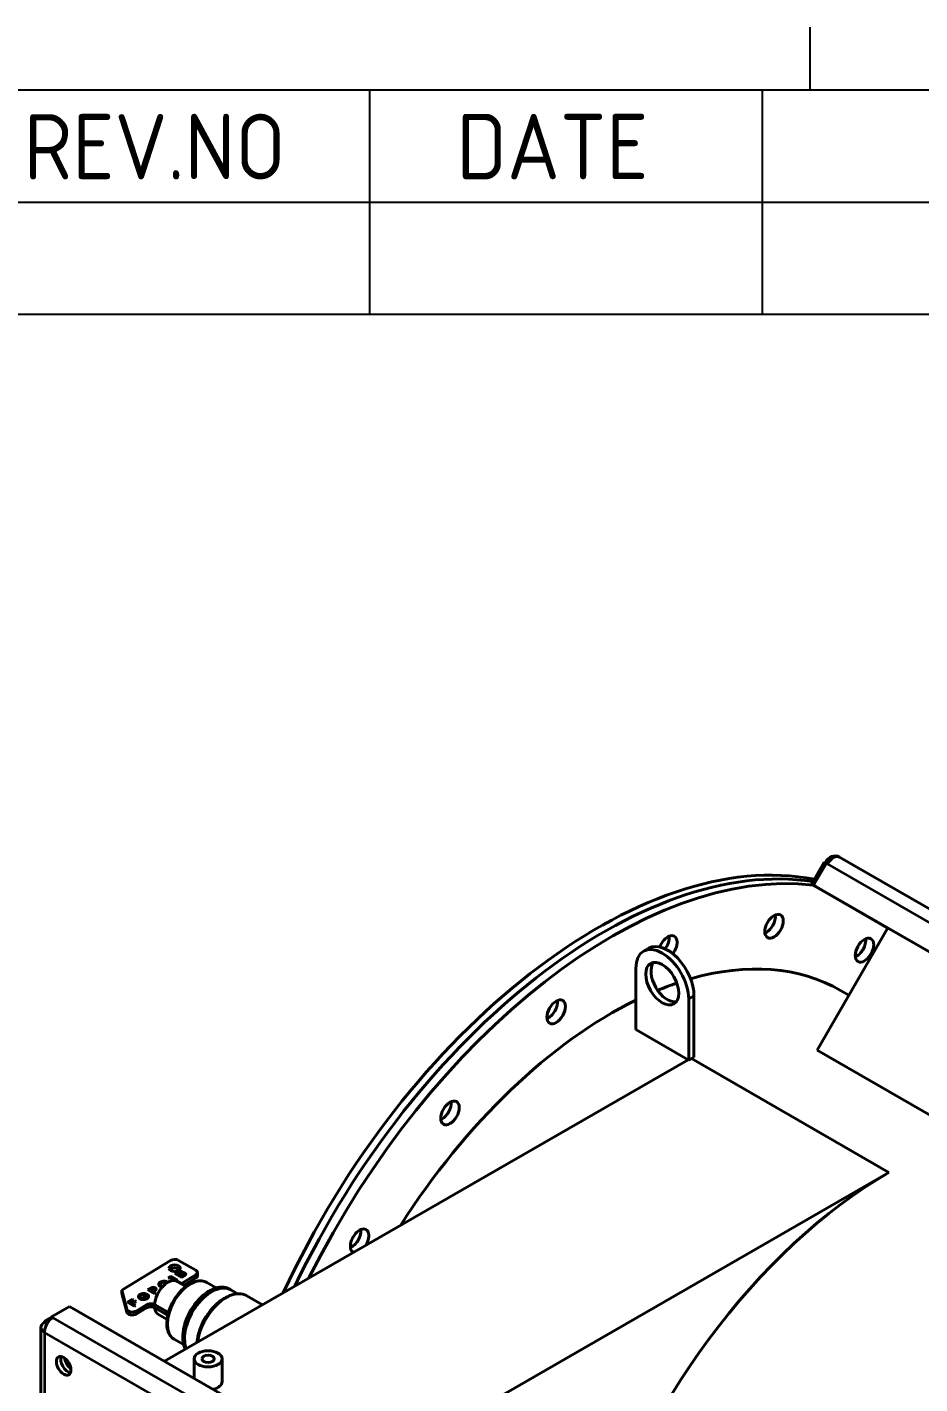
# Model space of a CAD drawing. Header units: millimetres. Extents: x 0 to 5887, y 0 to 4158.
# Drawn here: x 4696.4 to 4935.1, y 3672 to 4034.8 of the extents above; entities that cross this region are included whole.
import ezdxf

# ---------------------------------------------------------------- set-up
doc = ezdxf.new("R2010")
doc.units = ezdxf.units.MM
doc.header["$LTSCALE"] = 7
doc.layers.get('0').update_dxf_attribs({"color": 3, "lineweight": 25})
for name, color, linetype, lineweight in [('가시적인 것(ISO)', 3, 'Continuous', 40), ('가시적인 좁은 것(ISO)', 3, 'Continuous', 35), ('경계(ISO)', 7, 'Continuous', 25), ('기호(ISO)', 5, 'Continuous', 25)]:
    doc.layers.add(name, color=color, linetype=linetype, lineweight=lineweight)
doc.styles.add('ISO Proportiona M2B', font='isocp.shx')

# ---------------------------------------------------------------- blocks, each defined once
blk = doc.blocks.new('경계 Default Border')
at = {"layer": '경계(ISO)'}
blk.add_line((700.833, 574), (700.833, 576.4), dxfattribs=at)
at = {"layer": '경계(ISO)', "flags": 128}
blk.add_lwpolyline([(20, 20), (20, 574), (821, 574), (821, 20), (20, 20)], dxfattribs=at)
blk = doc.blocks.new('리비전 내역')
at = {"layer": '기호(ISO)'}
for p, q in [((669, 574), (821, 574)), ((684, 574), (684, 569.72)), ((699, 574), (699, 569.72)), ((669, 569.72), (821, 569.72)), ((684, 569.72), (684, 565.44)), ((699, 569.72), (699, 565.44)), ((669, 565.44), (821, 565.44))]:
    blk.add_line(p, q, dxfattribs=at)
at = {"layer": '기호(ISO)', "color": 2, "char_height": 2.5, "attachment_point": 7, "style": 'ISO Proportiona M2B'}
for s, insert in [('REV.NO', (670.787, 570.583)), ('DATE', (687.314, 570.583))]:
    blk.add_mtext(s, dxfattribs=dict(at, insert=insert))

msp = doc.modelspace()

# ---------------------------------------------------------------- linework, layer by layer
at = {"layer": '가시적인 것(ISO)'}
for p, q in [((4913.6502, 3812.8846), (5040.6466, 3739.7522)), ((4909.5562, 3811.5505), (4906.1562, 3805.6615)), ((4906.7219, 3805.3419), (4910.1219, 3811.2308)), ((4910.1193, 3811.2263), (4909.5562, 3811.5505)), ((4910.1219, 3811.2308), (4910.4533, 3811.04)), ((4907.2876, 3805.01), (4906.1562, 3805.6615)), ((4906.1562, 3805.6615), (4926.4939, 3793.8591)), ((4907.5219, 3804.8776), (4906.7219, 3805.3419)), ((5034.381, 3731.8279), (4906.7219, 3805.3419)), ((4907.2891, 3805.0127), (4907.2876, 3805.01)), ((4907.2876, 3805.01), (4926.4961, 3793.8629)), ((5035.181, 3731.3636), (4907.5219, 3804.8776)), ((4926.5343, 3793.9291), (4907.6467, 3761.2149)), ((4862.6666, 3788.508), (4861.2524, 3787.6937)), ((4859.1716, 3783.0998), (4859.1716, 3766.7488)), ((4916.1582, 3775.9571), (4913.9391, 3777.2349)), ((4873.3138, 3758.6049), (4873.3138, 3774.9559)), ((4874.728, 3775.7703), (4874.728, 3759.4193)), ((4859.1716, 3766.7488), (4873.137, 3758.7067)), ((4733.1153, 3678.0736), (4873.137, 3758.7067)), ((4873.3138, 3758.6049), (4873.137, 3758.7067)), ((4874.0209, 3759.0121), (4873.3138, 3758.6049)), ((4874.0209, 3759.0121), (4874.728, 3759.4193)), ((5013.7128, 3700.1355), (4907.6467, 3761.2149)), ((4784.2095, 3646.4174), (4926.8771, 3728.5742)), ((4721.7024, 3697.0928), (4734.7795, 3705.0166)), ((4736.9005, 3705.0483), (4741.4967, 3702.4015)), ((4734.7985, 3700.8349), (4734.0914, 3700.4064)), ((4734.0914, 3700.4064), (4734.3724, 3700.2446)), ((4734.7986, 3700.8309), (4734.0948, 3700.4044)), ((4734.3724, 3700.2446), (4734.7554, 3700.4766)), ((4734.7554, 3700.4766), (4736.2904, 3699.5926)), ((4736.6146, 3699.7891), (4734.7985, 3700.8349)), ((4734.7986, 3700.8309), (4734.7985, 3700.8349)), ((4736.6112, 3699.787), (4734.7986, 3700.8309)), ((4736.6876, 3701.9795), (4735.9224, 3701.5159)), ((4735.9224, 3701.5159), (4737.7384, 3700.4701)), ((4736.6877, 3701.9755), (4735.9258, 3701.5139)), ((4736.5276, 3701.5505), (4736.9727, 3701.8201)), ((4736.5277, 3701.5464), (4736.5276, 3701.5505)), ((4736.9384, 3701.3139), (4736.5276, 3701.5505)), ((4736.9385, 3701.3099), (4736.5277, 3701.5464)), ((4736.6877, 3701.9755), (4736.6876, 3701.9795)), ((4737.3835, 3701.5836), (4736.9384, 3701.3139)), ((4736.9385, 3701.3099), (4736.9384, 3701.3139)), ((4737.3836, 3701.5796), (4736.9385, 3701.3099)), ((4737.2195, 3701.1521), (4737.6933, 3701.4391)), ((4737.2196, 3701.148), (4737.2195, 3701.1521)), ((4737.7816, 3700.8284), (4737.2195, 3701.1521)), ((4737.7817, 3700.8243), (4737.2196, 3701.148)), ((4737.3836, 3701.5796), (4737.3835, 3701.5836)), ((4737.487, 3701.7112), (4737.4869, 3701.7152)), ((4741.497, 3701.1482), (4737.6821, 3698.8366)), ((4737.7084, 3702.0414), (4737.7083, 3702.0455)), ((4737.7384, 3700.4701), (4738.5439, 3700.9581)), ((4738.2554, 3701.1154), (4737.7816, 3700.8284)), ((4737.7817, 3700.8243), (4737.7816, 3700.8284)), ((4738.2555, 3701.1114), (4737.7817, 3700.8243)), ((4737.8708, 3701.7303), (4737.8707, 3701.7343)), ((4737.8713, 3701.7269), (4737.8712, 3701.731)), ((4738.2555, 3701.1114), (4738.2554, 3701.1154)), ((4738.3738, 3701.2937), (4738.3737, 3701.2977)), ((4738.5802, 3701.6415), (4738.5801, 3701.6456)), ((4741.9543, 3700.9865), (4741.936, 3701.7932)), ((4723.0268, 3691.9536), (4721.7024, 3697.0928)), ((4721.7208, 3696.2861), (4721.7024, 3697.0928)), ((4729.5544, 3697.6573), (4728.7254, 3697.155)), ((4728.7254, 3697.155), (4730.5414, 3696.1092)), ((4729.5545, 3697.6533), (4728.7288, 3697.153)), ((4729.3306, 3697.1896), (4729.7875, 3697.4664)), ((4729.3307, 3697.1855), (4729.3306, 3697.1896)), ((4729.8927, 3696.8659), (4729.3306, 3697.1896)), ((4729.8928, 3696.8618), (4729.3307, 3697.1855)), ((4729.5545, 3697.6533), (4729.5544, 3697.6573)), ((4730.3496, 3697.1427), (4729.8927, 3696.8659)), ((4729.8928, 3696.8618), (4729.8927, 3696.8659)), ((4730.3497, 3697.1387), (4729.8928, 3696.8618)), ((4730.1738, 3696.704), (4730.6786, 3697.0099)), ((4730.3497, 3697.1387), (4730.3496, 3697.1427)), ((4730.4631, 3697.3166), (4730.463, 3697.3206)), ((4730.6755, 3697.6627), (4730.6754, 3697.6667)), ((4732.0322, 3699.2057), (4732.0321, 3699.2097)), ((4732.0509, 3698.6547), (4732.0508, 3698.6587)), ((4732.3374, 3698.2637), (4732.3373, 3698.2677)), ((4733.956, 3699.2472), (4733.9559, 3699.2512)), ((4736.2904, 3699.5926), (4736.6146, 3699.7891)), ((4736.642, 3699.4356), (4738.9395, 3698.1125)), ((4741.5154, 3700.3415), (4738.3741, 3698.4381)), ((4744.4614, 3699.1158), (4746.9755, 3697.668)), ((4750.8668, 3697.1581), (4752.6719, 3696.1186)), ((4723.0451, 3691.1469), (4721.7208, 3696.2861)), ((4724.5616, 3694.632), (4723.2574, 3693.8418)), ((4723.2574, 3693.8418), (4725.0734, 3692.796)), ((4724.5616, 3694.628), (4723.2608, 3693.8398)), ((4723.8626, 3693.8764), (4724.8426, 3694.4702)), ((4724.295, 3693.6274), (4723.8626, 3693.8764)), ((4723.8627, 3693.8723), (4723.8626, 3693.8764)), ((4724.2951, 3693.6233), (4723.8627, 3693.8723)), ((4725.2524, 3694.2075), (4724.295, 3693.6274)), ((4724.2951, 3693.6233), (4724.295, 3693.6274)), ((4725.2525, 3694.2034), (4724.2951, 3693.6233)), ((4724.8426, 3694.4702), (4724.5616, 3694.632)), ((4724.5616, 3694.628), (4724.5616, 3694.632)), ((4724.8392, 3694.4681), (4724.5616, 3694.628)), ((4724.5761, 3693.4655), (4725.5334, 3694.0456)), ((4725.3976, 3692.9924), (4724.5761, 3693.4655)), ((4724.5762, 3693.4615), (4724.5761, 3693.4655)), ((4725.3943, 3692.9904), (4724.5762, 3693.4615)), ((4725.5334, 3694.0456), (4725.2524, 3694.2075)), ((4725.2525, 3694.2034), (4725.2524, 3694.2075)), ((4725.5301, 3694.0436), (4725.2525, 3694.2034)), ((4728.3316, 3693.1709), (4725.5702, 3691.4977)), ((4726.5939, 3695.9105), (4726.5938, 3695.9145)), ((4726.6084, 3695.3658), (4726.6083, 3695.3698)), ((4726.8887, 3694.9649), (4726.8886, 3694.9689)), ((4728.4116, 3695.994), (4727.363, 3695.3586)), ((4727.363, 3695.3586), (4727.6441, 3695.1968)), ((4728.4117, 3695.9899), (4727.3665, 3695.3566)), ((4727.6441, 3695.1968), (4728.3688, 3695.6359)), ((4727.8371, 3695.8938), (4728.1653, 3696.0927)), ((4728.2154, 3694.9767), (4728.2153, 3694.9808)), ((4728.4117, 3695.9899), (4728.4116, 3695.994)), ((4728.4767, 3695.3307), (4728.4766, 3695.3347)), ((4730.8656, 3696.3056), (4730.1738, 3696.704)), ((4730.1739, 3696.7), (4730.1738, 3696.704)), ((4730.8623, 3696.3036), (4730.1739, 3696.7)), ((4733.7059, 3691.3291), (4730.4526, 3693.2026)), ((4733.7231, 3691.3396), (4730.4698, 3693.213)), ((4730.5414, 3696.1092), (4730.8656, 3696.3056)), ((4755.1302, 3695.5684), (4759.3129, 3693.1598)), ((4702.9586, 3689.8932), (4701.0272, 3688.781)), ((4702.9586, 3689.9018), (4707.7669, 3692.6708)), ((4703.2899, 3689.711), (4702.9586, 3689.9018)), ((4702.9586, 3689.492), (4702.9586, 3689.9018)), ((4707.7669, 3692.6708), (4782.393, 3649.6965)), ((4725.0734, 3692.796), (4725.3976, 3692.9924)), ((4728.35, 3692.3642), (4725.5886, 3690.691)), ((4733.7242, 3690.5224), (4730.4709, 3692.3959)), ((4731.5269, 3690.5531), (4733.8245, 3689.23)), ((4733.7231, 3691.3396), (4733.7059, 3691.3291)), ((4733.7242, 3690.5224), (4733.7059, 3691.3291)), ((4733.7415, 3690.5329), (4733.7242, 3690.5224)), ((4700.0899, 3687.0949), (4700.0899, 3458.5087)), ((4701.8612, 3688.3008), (4701.0272, 3688.781)), ((4701.0272, 3688.781), (4701.0272, 3688.3979)), ((4701.6869, 3688.018), (4701.0272, 3688.3979)), ((4735.7283, 3683.9506), (4738.2424, 3682.5028)), ((4741.0471, 3673.506), (4741.0471, 3678.7164)), ((4748.5471, 3672.5848), (4748.5471, 3678.7164))]:
    msp.add_line(p, q, dxfattribs=at)
for centre, major_axis, ratio, start_param, end_param in [((4848.9186, 3673.318), (73.6073, 127.8211), 0.57809312, 0.1940269, 1.72016677), ((4850.6864, 3672.3001), (73.6073, 127.8211), 0.57809312, 0.21847894, 1.69904341), ((4850.6864, 3672.3001), (73.6073, 127.8211), 0.57809312, 0.21847894, 1.69904341), ((4912.0533, 3810.1115), (1.6062, 2.7677), 0.81596928, 0.00823053, 1.57324254), ((4912.0533, 3810.1115), (1.5969, 2.7731), 0.57809312, 0, 1.56886262), ((4852.8077, 3671.0785), (73.6073, 127.8211), 0.57809312, 0.24069093, 1.67323271), ((4894.024, 3795.5959), (1.7466, 3.033), 0.57809312, 3.79126171, 5.63351625), ((4894.024, 3795.5959), (-1.7466, -3.033), 0.57809312, 0.64966906, 2.4919236), ((4867.7408, 3788.6879), (1.7466, 3.033), 0.57809312, 4.49187986, 8.12400388), ((4865.6195, 3789.9095), (1.7466, 3.033), 0.57809312, 4.52507632, 5.63351625), ((4865.6195, 3789.9095), (-1.7466, -3.033), 0.57809312, 1.38348367, 2.4919236), ((4866.2427, 3779.0278), (-4.9903, 8.6658), 0.57809312, 3.92892453, 7.07051718), ((4867.6569, 3779.8422), (-4.9903, 8.6658), 0.57809312, 3.92892453, 6.28318531), ((4918.1864, 3789.2133), (1.7466, 3.033), 0.57809312, 3.79126171, 5.63351625), ((4918.1864, 3789.2133), (-1.7466, -3.033), 0.57809312, 0.64966906, 2.4919236), ((4867.6569, 3779.8422), (-3.119, 5.4161), 0.57809312, 0.22780306, 2.91378959), ((4852.8077, 3671.0785), (61.1314, 106.1565), 0.57809312, 0, 0.53858788), ((4852.8077, 3671.0785), (-61.1314, -106.1565), 0.57809312, 3.72356741, 3.78359941), ((4852.8077, 3671.0785), (-61.1314, -106.1565), 0.57809312, 3.85152146, 4.63548901), ((4835.7532, 3772.7107), (1.7466, 3.033), 0.57809312, 3.79126171, 5.63351625), ((4835.7532, 3772.7107), (-1.7466, -3.033), 0.57809312, 0.64966906, 2.4919236), ((4807.3487, 3745.6829), (1.7466, 3.033), 0.57809312, 3.79126171, 5.63351625), ((4807.3487, 3745.6829), (-1.7466, -3.033), 0.57809312, 0.64966906, 2.4919236), ((4926.8771, 3628.4247), (-61.1314, -106.1565), 0.57809312, 3.92505711, 6.28318531), ((4785.3077, 3710.2504), (-1.7466, -3.033), 0.57809312, 1.51924208, 6.33087214), ((4783.1864, 3711.472), (1.7466, 3.033), 0.57809312, 3.79126171, 5.63351625), ((4783.1864, 3711.472), (-1.7466, -3.033), 0.57809312, 0.64966906, 2.4919236), ((4735.8402, 3704.4058), (1.4996, 0.0342), 0.59069593, 0.77210712, 2.34290344), ((4735.859, 3702.137), (1.4996, 0.0342), 0.59069593, 0.47274885, 2.6688438), ((4740.4363, 3701.759), (1.4996, 0.0342), 0.59069593, 5.4844961, 7.05529242), ((4740.4547, 3700.9523), (1.4996, 0.0342), 0.59069593, 5.4844961, 6.28318531), ((4734.0844, 3694.9943), (2.5575, 4.4412), 0.57809312, 0, 2.28254461), ((4745.7517, 3688.2756), (5.1151, 8.8825), 0.57809312, 0, 2.71084389), ((4729.3923, 3692.5601), (-1.4996, -0.0342), 0.59069593, 3.91369977, 5.4844961), ((4703.2899, 3687.0949), (1.5969, 2.7731), 0.57809312, 0.78346445, 2.35426078), ((4724.5095, 3692.1085), (-1.4996, -0.0342), 0.59069593, 0.13708038, 2.34290344), ((4724.5279, 3691.3018), (-1.4996, -0.0342), 0.59069593, 0.13708038, 2.34290344), ((4729.4106, 3691.7534), (-1.4996, -0.0342), 0.59069593, 3.91369977, 5.4844961), ((4734.0844, 3694.9943), (-2.5575, -4.4412), 0.57809312, 5.62519683, 6.28318531), ((4737.3377, 3693.1209), (2.5575, 4.4412), 0.57809312, 2.28254461, 2.47797743), ((4703.2899, 3687.0949), (-3.2, 0), 0.5758617, 5.49778714, 7.06858347), ((4707.3205, 3677.5027), (-1.3723, 2.3831), 0.57809312, 0.42312772, 2.71846493), ((4707.3205, 3677.5027), (1.3723, -2.3831), 0.57809312, 3.56472037, 5.86005759), ((4708.3811, 3678.1135), (1.3723, -2.3831), 0.57809312, 4.06153268, 5.36324528), ((4708.3811, 3678.1135), (-1.3723, 2.3831), 0.57809312, 0.91994003, 2.22165262), ((4744.7971, 3672.5848), (3.75, 0), 0.5758617, 5.08027911, 6.28318531)]:
    msp.add_ellipse(centre, major_axis=major_axis, ratio=ratio, start_param=start_param, end_param=end_param, dxfattribs=at)
for centre, major_axis, ratio in [((4896.1453, 3794.3743), (-1.7466, -3.033), 0.57809312), ((4920.3077, 3787.9917), (-1.7466, -3.033), 0.57809312), ((4866.2427, 3779.0278), (-3.119, 5.4161), 0.57809312), ((4837.8745, 3771.4891), (-1.7466, -3.033), 0.57809312), ((4809.47, 3744.4613), (-1.7466, -3.033), 0.57809312), ((4735.8406, 3702.9436), (-1.4996, -0.0342), 0.59069593), ((4706.1891, 3676.8512), (-1.3723, 2.3831), 0.57809312), ((4744.7971, 3678.7164), (-3.75, 0), 0.5758617), ((4744.7971, 3678.7164), (-1.6618, 0), 0.5758617)]:
    msp.add_ellipse(centre, major_axis=major_axis, ratio=ratio, dxfattribs=at)
for points, knots in [([(4737.7083, 3702.0455), (4737.6931, 3702.0536), (4737.6631, 3702.0697), (4737.6135, 3702.0906), (4737.5603, 3702.1078), (4737.5041, 3702.1224), (4737.444, 3702.133), (4737.3808, 3702.1406), (4737.3142, 3702.1452), (4737.2448, 3702.1463), (4737.1737, 3702.1438), (4737.1024, 3702.1356), (4737.0317, 3702.1222), (4736.9611, 3702.104), (4736.8914, 3702.0804), (4736.8225, 3702.0516), (4736.7536, 3702.018), (4736.71, 3701.9926), (4736.6876, 3701.9795)], [0, 0, 0, 0, 0.05427115, 0.10739015, 0.1608808, 0.21469696, 0.26932079, 0.32588115, 0.38424246, 0.44534576, 0.5075986, 0.57006323, 0.63424037, 0.70020151, 0.76931843, 0.84191786, 0.91865867, 1, 1, 1, 1]), ([(4737.7084, 3702.0414), (4737.6932, 3702.0496), (4737.6632, 3702.0657), (4737.6136, 3702.0866), (4737.5604, 3702.1038), (4737.5042, 3702.1184), (4737.4441, 3702.129), (4737.3809, 3702.1365), (4737.3142, 3702.1412), (4737.2449, 3702.1423), (4737.1738, 3702.1398), (4737.1024, 3702.1315), (4737.0318, 3702.1181), (4736.9612, 3702.1), (4736.8915, 3702.0764), (4736.8225, 3702.0475), (4736.7537, 3702.0139), (4736.7101, 3701.9886), (4736.6877, 3701.9755)], [0, 0, 0, 0, 0.05427115, 0.10739015, 0.1608808, 0.21469696, 0.26932079, 0.32588115, 0.38424246, 0.44534576, 0.5075986, 0.57006323, 0.63424037, 0.70020151, 0.76931843, 0.84191786, 0.91865867, 1, 1, 1, 1]), ([(4736.9727, 3701.8201), (4736.9818, 3701.8254), (4736.9994, 3701.8357), (4737.0278, 3701.8492), (4737.0562, 3701.8606), (4737.0854, 3701.8697), (4737.1146, 3701.8769), (4737.1445, 3701.8815), (4737.1747, 3701.8842), (4737.2145, 3701.8847), (4737.2621, 3701.8812), (4737.3158, 3701.873), (4737.3632, 3701.8583), (4737.3898, 3701.8448), (4737.403, 3701.8381)], [0, 0, 0, 0, 0.07843272, 0.15238941, 0.22341326, 0.29023867, 0.3555143, 0.41829968, 0.48121034, 0.54434747, 0.6661785, 0.77980366, 0.89032424, 1, 1, 1, 1]), ([(4737.403, 3701.8381), (4737.4147, 3701.8305), (4737.4381, 3701.8152), (4737.4642, 3701.7874), (4737.4799, 3701.756), (4737.4869, 3701.7278), (4737.4871, 3701.7043), (4737.4834, 3701.6865), (4737.4757, 3701.6688), (4737.4646, 3701.6514), (4737.4499, 3701.6339), (4737.4312, 3701.6168), (4737.4092, 3701.5998), (4737.3922, 3701.5891), (4737.3835, 3701.5836)], [0, 0, 0, 0, 0.10963582, 0.22011615, 0.33457548, 0.45636215, 0.51947628, 0.58236404, 0.64461516, 0.70986702, 0.7766681, 0.84766608, 0.92159584, 1, 1, 1, 1]), ([(4737.487, 3701.7112), (4737.487, 3701.7075), (4737.4867, 3701.6979), (4737.4835, 3701.6824), (4737.4758, 3701.6648), (4737.4647, 3701.6474), (4737.45, 3701.6299), (4737.4313, 3701.6128), (4737.4093, 3701.5957), (4737.3923, 3701.5851), (4737.3836, 3701.5796)], [0.481040388, 0.481040388, 0.481040388, 0.481040388, 0.51947628, 0.58236404, 0.644615164, 0.709867021, 0.7766681, 0.847666084, 0.921595842, 1, 1, 1, 1]), ([(4737.6933, 3701.4391), (4737.7114, 3701.4491), (4737.7476, 3701.4691), (4737.8136, 3701.4905), (4737.886, 3701.5059), (4737.9511, 3701.512), (4738.0046, 3701.514), (4738.0444, 3701.5122), (4738.0829, 3701.5083), (4738.1203, 3701.5016), (4738.1566, 3701.4922), (4738.1918, 3701.4804), (4738.2256, 3701.4657), (4738.2463, 3701.4544), (4738.257, 3701.4486)], [0, 0, 0, 0, 0.11712848, 0.23316017, 0.35351179, 0.48097886, 0.54622642, 0.6095758, 0.67173975, 0.73413235, 0.7975734, 0.86284323, 0.92979656, 1, 1, 1, 1]), ([(4737.8712, 3701.731), (4737.871, 3701.7316), (4737.8705, 3701.7339), (4737.8711, 3701.7392), (4737.8704, 3701.7481), (4737.8692, 3701.7606), (4737.8689, 3701.7767), (4737.8672, 3701.7962), (4737.8659, 3701.8193), (4737.865, 3701.8453), (4737.862, 3701.8729), (4737.8532, 3701.9003), (4737.8405, 3701.9268), (4737.8231, 3701.9525), (4737.8009, 3701.9771), (4737.7748, 3702.0011), (4737.744, 3702.0241), (4737.7203, 3702.0383), (4737.7083, 3702.0455)], [0, 0, 0, 0, 0.00527441, 0.02041841, 0.04663565, 0.08337231, 0.12998379, 0.18711255, 0.25471824, 0.33280285, 0.41517946, 0.49629442, 0.57742192, 0.65821838, 0.7402814, 0.82381946, 0.91015354, 1, 1, 1, 1]), ([(4737.8708, 3701.739), (4737.8708, 3701.7403), (4737.8704, 3701.7458), (4737.8693, 3701.7566), (4737.869, 3701.7726), (4737.8673, 3701.7921), (4737.866, 3701.8153), (4737.8651, 3701.8413), (4737.8621, 3701.8688), (4737.8533, 3701.8962), (4737.8406, 3701.9228), (4737.8232, 3701.9485), (4737.801, 3701.9731), (4737.7749, 3701.9971), (4737.7441, 3702.0201), (4737.7204, 3702.0342), (4737.7084, 3702.0414)], [0.035198805, 0.035198805, 0.035198805, 0.035198805, 0.046635652, 0.083372308, 0.129983789, 0.187112546, 0.254718239, 0.332802848, 0.415179465, 0.49629442, 0.577421921, 0.658218383, 0.740281402, 0.823819461, 0.910153541, 1, 1, 1, 1]), ([(4737.8713, 3701.7269), (4737.8711, 3701.7275), (4737.8709, 3701.7286), (4737.8708, 3701.7298), (4737.8708, 3701.7303)], [0, 0, 0, 0, 0.00527441336, 0.00975880701, 0.00975880701, 0.00975880701, 0.00975880701]), ([(4738.5801, 3701.6456), (4738.5605, 3701.6565), (4738.5226, 3701.6776), (4738.4624, 3701.7046), (4738.4025, 3701.7265), (4738.3428, 3701.7433), (4738.2832, 3701.755), (4738.2234, 3701.7611), (4738.1639, 3701.7625), (4738.1062, 3701.7579), (4738.0527, 3701.7515), (4738.0053, 3701.7459), (4737.9651, 3701.7416), (4737.9321, 3701.738), (4737.9066, 3701.7348), (4737.8882, 3701.7331), (4737.8773, 3701.7314), (4737.8724, 3701.7311), (4737.8712, 3701.731)], [0, 0, 0, 0, 0.10564587, 0.20451601, 0.29619793, 0.38152204, 0.46299034, 0.54090675, 0.61699884, 0.69328607, 0.76542001, 0.8274343, 0.88004662, 0.92339897, 0.95663151, 0.98096335, 0.9951777, 1, 1, 1, 1]), ([(4738.5802, 3701.6415), (4738.5606, 3701.6524), (4738.5226, 3701.6735), (4738.4625, 3701.7006), (4738.4026, 3701.7225), (4738.3428, 3701.7392), (4738.2833, 3701.751), (4738.2235, 3701.7571), (4738.164, 3701.7585), (4738.1063, 3701.7539), (4738.0528, 3701.7475), (4738.0054, 3701.7419), (4737.9651, 3701.7376), (4737.9322, 3701.734), (4737.9067, 3701.7308), (4737.8883, 3701.729), (4737.8774, 3701.7273), (4737.8725, 3701.727), (4737.8713, 3701.7269)], [0, 0, 0, 0, 0.10564587, 0.20451601, 0.29619793, 0.38152204, 0.46299034, 0.54090675, 0.61699884, 0.69328607, 0.76542001, 0.8274343, 0.88004662, 0.92339897, 0.95663151, 0.98096335, 0.9951777, 1, 1, 1, 1]), ([(4738.257, 3701.4486), (4738.2671, 3701.4424), (4738.2869, 3701.4305), (4738.3125, 3701.4109), (4738.3334, 3701.3904), (4738.3502, 3701.3692), (4738.3624, 3701.3472), (4738.3706, 3701.3245), (4738.3744, 3701.301), (4738.3726, 3701.2694), (4738.3633, 3701.2309), (4738.3394, 3701.1878), (4738.3047, 3701.1483), (4738.2719, 3701.1264), (4738.2554, 3701.1154)], [0, 0, 0, 0, 0.07019062, 0.13713172, 0.20238963, 0.26581909, 0.32820029, 0.39098994, 0.45432775, 0.51956339, 0.64655278, 0.76688242, 0.88289292, 1, 1, 1, 1]), ([(4738.3738, 3701.2937), (4738.3739, 3701.2868), (4738.3724, 3701.2642), (4738.3634, 3701.2269), (4738.3394, 3701.1838), (4738.3047, 3701.1443), (4738.2719, 3701.1224), (4738.2555, 3701.1114)], [0.46374251, 0.46374251, 0.46374251, 0.46374251, 0.519563394, 0.646552779, 0.766882415, 0.882892918, 1, 1, 1, 1]), ([(4738.5439, 3700.9581), (4738.5574, 3700.9668), (4738.5852, 3700.9847), (4738.623, 3701.0148), (4738.6591, 3701.0478), (4738.6923, 3701.0841), (4738.7236, 3701.1235), (4738.7528, 3701.1661), (4738.7794, 3701.212), (4738.8045, 3701.2601), (4738.8225, 3701.3099), (4738.827, 3701.3602), (4738.8178, 3701.4098), (4738.7965, 3701.4589), (4738.761, 3701.507), (4738.7137, 3701.5546), (4738.653, 3701.6015), (4738.605, 3701.6305), (4738.5801, 3701.6456)], [0, 0, 0, 0, 0.045469477, 0.093488771, 0.143627723, 0.196604031, 0.252555691, 0.311326573, 0.373904675, 0.439616603, 0.505950269, 0.57052549, 0.634590779, 0.700106434, 0.768120585, 0.8401735, 0.917144063, 1, 1, 1, 1]), ([(4738.825, 3701.3536), (4738.8249, 3701.3545), (4738.8242, 3701.3718), (4738.8179, 3701.4058), (4738.7966, 3701.4548), (4738.7611, 3701.503), (4738.7138, 3701.5506), (4738.6531, 3701.5975), (4738.6051, 3701.6265), (4738.5802, 3701.6415)], [0.567205062, 0.567205062, 0.567205062, 0.567205062, 0.57052549, 0.634590779, 0.700106434, 0.768120585, 0.8401735, 0.917144063, 1, 1, 1, 1]), ([(4730.6754, 3697.6667), (4730.6544, 3697.6782), (4730.6132, 3697.7008), (4730.546, 3697.7296), (4730.4769, 3697.7537), (4730.4049, 3697.7727), (4730.3301, 3697.7862), (4730.2532, 3697.7956), (4730.1736, 3697.7988), (4730.0928, 3697.7979), (4730.0129, 3697.7923), (4729.9356, 3697.7837), (4729.8621, 3697.7718), (4729.7926, 3697.7558), (4729.7271, 3697.7364), (4729.6651, 3697.7138), (4729.6069, 3697.6876), (4729.572, 3697.6675), (4729.5544, 3697.6573)], [0, 0, 0, 0, 0.06990935, 0.13693333, 0.20208557, 0.26532931, 0.3283129, 0.39144478, 0.45527375, 0.52066965, 0.58577214, 0.64849332, 0.70923813, 0.76812294, 0.82638424, 0.8838105, 0.94160867, 1, 1, 1, 1]), ([(4730.6755, 3697.6627), (4730.6545, 3697.6742), (4730.6133, 3697.6967), (4730.5461, 3697.7256), (4730.4769, 3697.7496), (4730.4049, 3697.7686), (4730.3302, 3697.7821), (4730.2533, 3697.7915), (4730.1736, 3697.7948), (4730.0929, 3697.7938), (4730.013, 3697.7883), (4729.9357, 3697.7796), (4729.8622, 3697.7677), (4729.7927, 3697.7517), (4729.7272, 3697.7324), (4729.6652, 3697.7098), (4729.607, 3697.6836), (4729.5721, 3697.6634), (4729.5545, 3697.6533)], [0, 0, 0, 0, 0.06990935, 0.13693333, 0.20208557, 0.26532931, 0.3283129, 0.39144478, 0.45527375, 0.52066965, 0.58577214, 0.64849332, 0.70923813, 0.76812294, 0.82638424, 0.8838105, 0.94160867, 1, 1, 1, 1]), ([(4729.7875, 3697.4664), (4729.8054, 3697.4762), (4729.8411, 3697.4957), (4729.9056, 3697.5169), (4729.9766, 3697.5321), (4730.0405, 3697.5382), (4730.0933, 3697.5403), (4730.1328, 3697.5382), (4730.1714, 3697.5342), (4730.209, 3697.5268), (4730.2459, 3697.5173), (4730.2814, 3697.5047), (4730.3163, 3697.4895), (4730.3378, 3697.4777), (4730.3489, 3697.4716)], [0, 0, 0, 0, 0.1150066, 0.22951552, 0.34729841, 0.47280168, 0.53705832, 0.6000093, 0.66289545, 0.7257167, 0.7906769, 0.85733732, 0.9266507, 1, 1, 1, 1]), ([(4730.3489, 3697.4716), (4730.3587, 3697.4657), (4730.3779, 3697.454), (4730.4025, 3697.4349), (4730.4235, 3697.4151), (4730.4391, 3697.394), (4730.4522, 3697.3725), (4730.4596, 3697.35), (4730.4635, 3697.3267), (4730.4627, 3697.2953), (4730.4547, 3697.2569), (4730.4314, 3697.2142), (4730.3982, 3697.1751), (4730.3658, 3697.1535), (4730.3496, 3697.1427)], [0, 0, 0, 0, 0.06892712, 0.135342126, 0.199892351, 0.262827391, 0.325800463, 0.388887497, 0.452088287, 0.518286634, 0.646878377, 0.766948586, 0.883443472, 1, 1, 1, 1]), ([(4730.4631, 3697.3166), (4730.4633, 3697.3107), (4730.4624, 3697.2891), (4730.4548, 3697.2529), (4730.4315, 3697.2102), (4730.3982, 3697.171), (4730.3659, 3697.1495), (4730.3497, 3697.1387)], [0.469717961, 0.469717961, 0.469717961, 0.469717961, 0.518286634, 0.646878377, 0.766948586, 0.883443472, 1, 1, 1, 1]), ([(4730.6786, 3697.0099), (4730.6957, 3697.0208), (4730.7295, 3697.0422), (4730.773, 3697.0778), (4730.8107, 3697.1151), (4730.8427, 3697.1544), (4730.8679, 3697.1958), (4730.8872, 3697.2392), (4730.9003, 3697.2846), (4730.9073, 3697.3314), (4730.9077, 3697.3786), (4730.8991, 3697.4248), (4730.8827, 3697.4695), (4730.8572, 3697.5122), (4730.8249, 3697.5538), (4730.7826, 3697.5932), (4730.7335, 3697.6316), (4730.695, 3697.6548), (4730.6754, 3697.6667)], [0, 0, 0, 0, 0.05997973, 0.1189684, 0.17747374, 0.2364003, 0.29606904, 0.35686909, 0.4192894, 0.48432662, 0.54938338, 0.61289541, 0.67530614, 0.73771807, 0.80033796, 0.86475181, 0.93112072, 1, 1, 1, 1]), ([(4730.9072, 3697.3601), (4730.907, 3697.365), (4730.9058, 3697.3854), (4730.8992, 3697.4208), (4730.8828, 3697.4654), (4730.8573, 3697.5082), (4730.825, 3697.5498), (4730.7827, 3697.5892), (4730.7336, 3697.6275), (4730.6951, 3697.6508), (4730.6755, 3697.6627)], [0.528996169, 0.528996169, 0.528996169, 0.528996169, 0.549383376, 0.612895405, 0.675306137, 0.737718067, 0.800337961, 0.86475181, 0.93112072, 1, 1, 1, 1]), ([(4732.0321, 3699.2097), (4731.9999, 3699.1893), (4731.9364, 3699.1489), (4731.8544, 3699.0831), (4731.7838, 3699.015), (4731.7261, 3698.9439), (4731.681, 3698.87), (4731.6486, 3698.7932), (4731.6283, 3698.7137), (4731.621, 3698.6324), (4731.6249, 3698.5516), (4731.6423, 3698.473), (4731.6718, 3698.3976), (4731.7148, 3698.3256), (4731.7698, 3698.2569), (4731.8376, 3698.1917), (4731.9172, 3698.1293), (4731.9793, 3698.0917), (4732.0108, 3698.0726)], [0, 0, 0, 0, 0.06546991, 0.12901913, 0.19117778, 0.25259569, 0.31391495, 0.3757807, 0.43900092, 0.50366171, 0.5682531, 0.63080653, 0.69206765, 0.75257004, 0.81287445, 0.87383673, 0.9360911, 1, 1, 1, 1]), ([(4732.0322, 3699.2057), (4732, 3699.1852), (4731.9365, 3699.1449), (4731.8545, 3699.079), (4731.7839, 3699.0109), (4731.7262, 3698.9398), (4731.6811, 3698.8659), (4731.6487, 3698.7891), (4731.6284, 3698.7096), (4731.6229, 3698.648), (4731.6228, 3698.6132), (4731.623, 3698.6055)], [0, 0, 0, 0, 0.065469913, 0.129019131, 0.191177784, 0.252595695, 0.313914949, 0.375780705, 0.439000916, 0.503661708, 0.521734537, 0.521734537, 0.521734537, 0.521734537]), ([(4732.0108, 3698.0726), (4732.0435, 3698.0547), (4732.108, 3698.0194), (4732.2149, 3697.9745), (4732.3265, 3697.9363), (4732.4337, 3697.9084), (4732.5041, 3697.8944), (4732.5345, 3697.8892)], [0, 0, 0, 0, 0.063290864, 0.124932183, 0.185726818, 0.245869803, 0.290621085, 0.290621085, 0.290621085, 0.290621085]), ([(4733.9559, 3699.2512), (4733.9229, 3699.2693), (4733.8576, 3699.305), (4733.7501, 3699.3505), (4733.6375, 3699.3887), (4733.5195, 3699.4192), (4733.3963, 3699.4426), (4733.2673, 3699.4576), (4733.1332, 3699.4654), (4732.9957, 3699.4656), (4732.8582, 3699.4586), (4732.7239, 3699.4448), (4732.5949, 3699.4236), (4732.4712, 3699.3953), (4732.3528, 3699.3597), (4732.24, 3699.3167), (4732.1316, 3699.2672), (4732.0656, 3699.2291), (4732.0321, 3699.2097)], [0, 0, 0, 0, 0.06396996, 0.12628383, 0.18735874, 0.24779723, 0.30845505, 0.37001199, 0.43289888, 0.4977051, 0.5627616, 0.62604222, 0.68796709, 0.74914247, 0.81040796, 0.87219118, 0.93513718, 1, 1, 1, 1]), ([(4733.956, 3699.2472), (4733.923, 3699.2653), (4733.8577, 3699.301), (4733.7502, 3699.3465), (4733.6376, 3699.3846), (4733.5196, 3699.4151), (4733.3964, 3699.4386), (4733.2674, 3699.4536), (4733.1333, 3699.4614), (4732.9958, 3699.4616), (4732.8583, 3699.4546), (4732.724, 3699.4407), (4732.595, 3699.4196), (4732.4713, 3699.3913), (4732.3529, 3699.3557), (4732.2401, 3699.3127), (4732.1317, 3699.2632), (4732.0657, 3699.225), (4732.0322, 3699.2057)], [0, 0, 0, 0, 0.06396996, 0.12628383, 0.18735874, 0.24779723, 0.30845505, 0.37001199, 0.43289888, 0.4977051, 0.5627616, 0.62604222, 0.68796709, 0.74914247, 0.81040796, 0.87219118, 0.93513718, 1, 1, 1, 1]), ([(4732.3373, 3698.2677), (4732.3149, 3698.2813), (4732.2709, 3698.308), (4732.2135, 3698.3517), (4732.1645, 3698.3974), (4732.1242, 3698.4454), (4732.0926, 3698.4954), (4732.0695, 3698.5473), (4732.0549, 3698.6013), (4732.0495, 3698.6569), (4732.0519, 3698.7124), (4732.0634, 3698.7667), (4732.0833, 3698.819), (4732.112, 3698.8694), (4732.1503, 3698.9176), (4732.1962, 3698.9641), (4732.2513, 3699.0084), (4732.2939, 3699.0355), (4732.3155, 3699.0493)], [0, 0, 0, 0, 0.06621357, 0.13000403, 0.19261242, 0.25465142, 0.31602589, 0.3776457, 0.44055984, 0.50510731, 0.5693339, 0.63173033, 0.69263702, 0.75296437, 0.81327516, 0.87414646, 0.93605397, 1, 1, 1, 1]), ([(4732.3374, 3698.2637), (4732.315, 3698.2773), (4732.271, 3698.304), (4732.2136, 3698.3477), (4732.1646, 3698.3934), (4732.1243, 3698.4414), (4732.0927, 3698.4913), (4732.0696, 3698.5432), (4732.055, 3698.5973), (4732.0514, 3698.6348), (4732.0509, 3698.6541), (4732.0509, 3698.6547)], [0, 0, 0, 0, 0.066213571, 0.130004026, 0.19261242, 0.254651423, 0.316025887, 0.3776457, 0.440559839, 0.505107312, 0.507100919, 0.507100919, 0.507100919, 0.507100919]), ([(4732.3155, 3699.0493), (4732.3379, 3699.0622), (4732.3821, 3699.0877), (4732.4549, 3699.1207), (4732.5313, 3699.1486), (4732.6114, 3699.1718), (4732.6953, 3699.1898), (4732.7831, 3699.2027), (4732.8744, 3699.2106), (4732.9682, 3699.2135), (4733.0623, 3699.2117), (4733.1542, 3699.2045), (4733.2426, 3699.192), (4733.3283, 3699.1752), (4733.4101, 3699.1521), (4733.4888, 3699.1245), (4733.5642, 3699.0916), (4733.6105, 3699.0663), (4733.6341, 3699.0534)], [0, 0, 0, 0, 0.063244121, 0.124449935, 0.184950834, 0.244601771, 0.30489548, 0.365787748, 0.428194631, 0.492696429, 0.557520489, 0.620704217, 0.682588072, 0.744362156, 0.806562232, 0.869438903, 0.933502702, 1, 1, 1, 1]), ([(4732.7557, 3698.1273), (4732.7455, 3698.1288), (4732.7065, 3698.1351), (4732.6401, 3698.1485), (4732.5585, 3698.1705), (4732.4806, 3698.1979), (4732.4062, 3698.2302), (4732.3605, 3698.2551), (4732.3373, 3698.2677)], [0.664706375, 0.664706375, 0.664706375, 0.664706375, 0.686435331, 0.747773999, 0.809152416, 0.871392049, 0.934807209, 1, 1, 1, 1]), ([(4732.7523, 3698.1238), (4732.7432, 3698.1252), (4732.7055, 3698.1313), (4732.6402, 3698.1445), (4732.5586, 3698.1665), (4732.4807, 3698.1938), (4732.4062, 3698.2261), (4732.3606, 3698.251), (4732.3374, 3698.2637)], [0.667176309, 0.667176309, 0.667176309, 0.667176309, 0.686435331, 0.747773999, 0.809152416, 0.871392049, 0.934807209, 1, 1, 1, 1]), ([(4733.6341, 3699.0534), (4733.6561, 3699.0401), (4733.6974, 3699.015), (4733.734, 3698.9873), (4733.7502, 3698.9739)], [0, 0, 0, 0, 0.065473444, 0.123307131, 0.123307131, 0.123307131, 0.123307131]), ([(4735.7283, 3683.9506), (4735.2592, 3684.2207), (4734.8603, 3684.6091), (4734.2269, 3685.5876), (4734.0023, 3686.1874), (4733.7456, 3687.5578), (4733.727, 3688.3383), (4733.906, 3689.9814), (4734.1059, 3690.8447), (4734.6994, 3692.5606), (4735.0922, 3693.4129), (4736.0303, 3695.0252), (4736.5751, 3695.7851), (4737.7664, 3697.1404), (4738.4129, 3697.7351), (4739.7508, 3698.6986), (4740.4424, 3699.0666), (4741.803, 3699.5222), (4742.4736, 3699.6129), (4743.5899, 3699.4968), (4744.0513, 3699.3519), (4744.4614, 3699.1158)], [0.78346445, 0.78346445, 0.78346445, 0.78346445, 1.07169043, 1.07169043, 1.37778977, 1.37778977, 1.70436533, 1.70436533, 2.03396657, 2.03396657, 2.36200506, 2.36200506, 2.68934013, 2.68934013, 3.01744212, 3.01744212, 3.34708255, 3.34708255, 3.67311173, 3.67311173, 3.92505711, 3.92505711, 3.92505711, 3.92505711]), ([(4734.071, 3699.1765), (4734.0632, 3699.1822), (4734.0269, 3699.2082), (4733.9871, 3699.2324), (4733.9559, 3699.2512)], [0.9189124736, 0.9189124736, 0.9189124736, 0.9189124736, 0.9366485245, 1, 1, 1, 1]), ([(4734.068, 3699.1747), (4734.0612, 3699.1797), (4734.0258, 3699.2049), (4733.9871, 3699.2283), (4733.956, 3699.2472)], [0.9212619886, 0.9212619886, 0.9212619886, 0.9212619886, 0.9366485245, 1, 1, 1, 1]), ([(4738.7015, 3681.2905), (4738.5865, 3681.5109), (4738.4856, 3681.7442), (4738.1401, 3682.7208), (4738.0097, 3683.5538), (4737.9983, 3685.365), (4738.1238, 3686.3465), (4738.6166, 3688.3439), (4738.9834, 3689.3594), (4739.9181, 3691.324), (4740.4852, 3692.2728), (4741.7648, 3694.0134), (4742.477, 3694.8047), (4743.982, 3696.1522), (4744.7747, 3696.7075), (4746.3684, 3697.5183), (4747.1699, 3697.7739), (4748.6842, 3697.9346), (4749.4005, 3697.8494), (4750.2676, 3697.5001), (4750.4857, 3697.3865), (4750.6912, 3697.2525)], [1.13620256, 1.13620256, 1.13620256, 1.13620256, 1.24322663, 1.24322663, 1.56357321, 1.56357321, 1.8917728, 1.8917728, 2.21918391, 2.21918391, 2.5455167, 2.5455167, 2.87195868, 2.87195868, 3.1996187, 3.1996187, 3.52749952, 3.52749952, 3.84403354, 3.84403354, 3.9571712, 3.9571712, 3.9571712, 3.9571712]), ([(4726.5938, 3695.9145), (4726.562, 3695.8943), (4726.4993, 3695.8544), (4726.4184, 3695.7892), (4726.3485, 3695.7214), (4726.2909, 3695.6504), (4726.2454, 3695.5763), (4726.2123, 3695.4991), (4726.1912, 3695.4189), (4726.1836, 3695.3505), (4726.183, 3695.2953), (4726.186, 3695.2544), (4726.1925, 3695.2144), (4726.202, 3695.1753), (4726.2144, 3695.1369), (4726.2303, 3695.0994), (4726.2498, 3695.0628), (4726.2714, 3695.0268), (4726.2975, 3694.9921), (4726.3259, 3694.9581), (4726.357, 3694.9247), (4726.3926, 3694.8927), (4726.4302, 3694.861), (4726.4725, 3694.8309), (4726.5161, 3694.8007), (4726.5482, 3694.782), (4726.5644, 3694.7725)], [0, 0, 0, 0, 0.06440966, 0.12713175, 0.18869519, 0.2499531, 0.3113145, 0.37340191, 0.43699638, 0.50232306, 0.5352272, 0.56753231, 0.59931765, 0.63048805, 0.66142618, 0.69208749, 0.72256393, 0.75284128, 0.78302271, 0.81315811, 0.84352701, 0.87410007, 0.90484775, 0.93622105, 0.96770947, 1, 1, 1, 1]), ([(4726.5939, 3695.9105), (4726.5621, 3695.8903), (4726.4994, 3695.8504), (4726.4185, 3695.7852), (4726.3486, 3695.7174), (4726.291, 3695.6464), (4726.2455, 3695.5723), (4726.2124, 3695.4951), (4726.1912, 3695.4149), (4726.184, 3695.3486), (4726.1833, 3695.3093), (4726.1835, 3695.2975)], [0, 0, 0, 0, 0.064409661, 0.127131752, 0.188695189, 0.249953097, 0.311314499, 0.373401906, 0.436996381, 0.50232306, 0.530100521, 0.530100521, 0.530100521, 0.530100521]), ([(4726.5644, 3694.7725), (4726.5809, 3694.7632), (4726.6133, 3694.7447), (4726.6656, 3694.7197), (4726.7175, 3694.6955), (4726.7722, 3694.6741), (4726.8273, 3694.6539), (4726.8848, 3694.6364), (4726.9429, 3694.6202), (4727.0026, 3694.606), (4727.0637, 3694.5939), (4727.1263, 3694.5835), (4727.19, 3694.5751), (4727.2554, 3694.5688), (4727.3218, 3694.5638), (4727.3899, 3694.5615), (4727.4591, 3694.5603), (4727.5526, 3694.5622), (4727.6682, 3694.5682), (4727.8031, 3694.5832), (4727.9329, 3694.6045), (4728.0571, 3694.6333), (4728.1758, 3694.6691), (4728.2887, 3694.7121), (4728.3971, 3694.7616), (4728.463, 3694.7996), (4728.4964, 3694.8189)], [0, 0, 0, 0, 0.03228892, 0.06377578, 0.09514752, 0.12589367, 0.15646522, 0.18683261, 0.21717714, 0.24715024, 0.2776276, 0.30790591, 0.33856569, 0.36950229, 0.40084952, 0.43246207, 0.4649301, 0.4978326, 0.56315603, 0.62661665, 0.68870097, 0.75005933, 0.81131419, 0.87287457, 0.93559354, 1, 1, 1, 1]), ([(4728.1653, 3696.0927), (4728.133, 3696.1018), (4728.0691, 3696.1198), (4727.9697, 3696.1406), (4727.8693, 3696.1569), (4727.7675, 3696.1681), (4727.6642, 3696.1736), (4727.5596, 3696.1743), (4727.4536, 3696.1696), (4727.3472, 3696.1601), (4727.2419, 3696.1456), (4727.1391, 3696.1264), (4727.0393, 3696.1031), (4726.9435, 3696.0744), (4726.8506, 3696.0414), (4726.7609, 3696.0038), (4726.6745, 3695.9617), (4726.6209, 3695.9303), (4726.5938, 3695.9145)], [0, 0, 0, 0, 0.063374915, 0.125434694, 0.186460742, 0.247233484, 0.307729912, 0.368833346, 0.430759571, 0.493705985, 0.556880924, 0.619424008, 0.68145798, 0.743422033, 0.805927639, 0.869346907, 0.934005383, 1, 1, 1, 1]), ([(4728.1608, 3696.0899), (4728.1301, 3696.0986), (4728.0676, 3696.1161), (4727.9698, 3696.1366), (4727.8694, 3696.1529), (4727.7676, 3696.164), (4727.6643, 3696.1696), (4727.5597, 3696.1703), (4727.4537, 3696.1656), (4727.3473, 3696.1561), (4727.242, 3696.1415), (4727.1392, 3696.1224), (4727.0394, 3696.0991), (4726.9435, 3696.0704), (4726.8507, 3696.0374), (4726.761, 3695.9998), (4726.6746, 3695.9577), (4726.621, 3695.9263), (4726.5939, 3695.9105)], [0.003014001, 0.003014001, 0.003014001, 0.003014001, 0.063374915, 0.125434694, 0.186460742, 0.247233484, 0.307729912, 0.368833346, 0.430759571, 0.493705985, 0.556880924, 0.619424008, 0.68145798, 0.743422033, 0.805927639, 0.869346907, 0.934005383, 1, 1, 1, 1]), ([(4726.8886, 3694.9689), (4726.8675, 3694.9818), (4726.8259, 3695.0071), (4726.7718, 3695.0489), (4726.7252, 3695.0931), (4726.6857, 3695.1396), (4726.6551, 3695.1889), (4726.6313, 3695.2405), (4726.6153, 3695.2946), (4726.608, 3695.3506), (4726.6076, 3695.4068), (4726.6181, 3695.462), (4726.6367, 3695.5154), (4726.6657, 3695.5669), (4726.7037, 3695.6165), (4726.7516, 3695.6641), (4726.8078, 3695.7103), (4726.8522, 3695.7384), (4726.8749, 3695.7527)], [0, 0, 0, 0, 0.06228214, 0.12313777, 0.18310441, 0.24335663, 0.30366895, 0.3653625, 0.42838203, 0.49343794, 0.5587387, 0.62189388, 0.68372852, 0.7453156, 0.80683019, 0.86930842, 0.93350979, 1, 1, 1, 1]), ([(4726.8887, 3694.9649), (4726.8676, 3694.9777), (4726.826, 3695.0031), (4726.7719, 3695.0449), (4726.7253, 3695.0891), (4726.6858, 3695.1355), (4726.6552, 3695.1849), (4726.6314, 3695.2365), (4726.6154, 3695.2906), (4726.6097, 3695.334), (4726.6085, 3695.3593), (4726.6084, 3695.3658)], [0, 0, 0, 0, 0.062282145, 0.123137775, 0.183104409, 0.243356635, 0.303668951, 0.365362496, 0.428382031, 0.493437938, 0.515554757, 0.515554757, 0.515554757, 0.515554757]), ([(4726.8749, 3695.7527), (4726.8927, 3695.7631), (4726.9279, 3695.7838), (4726.9842, 3695.8114), (4727.0422, 3695.8355), (4727.1009, 3695.8572), (4727.162, 3695.8747), (4727.2244, 3695.8894), (4727.2884, 3695.9005), (4727.3536, 3695.9084), (4727.4186, 3695.9134), (4727.4826, 3695.9173), (4727.5453, 3695.9182), (4727.6065, 3695.9177), (4727.6664, 3695.915), (4727.7246, 3695.91), (4727.7816, 3695.9031), (4727.8186, 3695.8969), (4727.8371, 3695.8938)], [0, 0, 0, 0, 0.07172454, 0.14104608, 0.20837252, 0.2739109, 0.33845577, 0.40219734, 0.46580792, 0.52954452, 0.59298722, 0.65454628, 0.71466134, 0.7738578, 0.83134583, 0.88834506, 0.9440704, 1, 1, 1, 1]), ([(4728.2153, 3694.9808), (4728.1917, 3694.9671), (4728.1452, 3694.9402), (4728.0689, 3694.9054), (4727.9896, 3694.8761), (4727.9069, 3694.8521), (4727.8209, 3694.8336), (4727.7316, 3694.8207), (4727.639, 3694.8131), (4727.5442, 3694.8113), (4727.4497, 3694.8141), (4727.3579, 3694.8222), (4727.2698, 3694.8346), (4727.1856, 3694.8519), (4727.1051, 3694.8741), (4727.0288, 3694.901), (4726.9557, 3694.9323), (4726.9112, 3694.9566), (4726.8886, 3694.9689)], [0, 0, 0, 0, 0.06640324, 0.13047406, 0.19287056, 0.25419293, 0.31555542, 0.37695885, 0.43982936, 0.50459029, 0.56931483, 0.63225193, 0.69358454, 0.75440621, 0.81457962, 0.87541248, 0.93682955, 1, 1, 1, 1]), ([(4728.2154, 3694.9767), (4728.1917, 3694.963), (4728.1453, 3694.9361), (4728.069, 3694.9014), (4727.9897, 3694.8721), (4727.907, 3694.8481), (4727.821, 3694.8296), (4727.7317, 3694.8166), (4727.6391, 3694.809), (4727.5443, 3694.8073), (4727.4498, 3694.81), (4727.358, 3694.8182), (4727.2698, 3694.8306), (4727.1857, 3694.8479), (4727.1052, 3694.8701), (4727.0289, 3694.897), (4726.9558, 3694.9283), (4726.9113, 3694.9526), (4726.8887, 3694.9649)], [0, 0, 0, 0, 0.06640324, 0.13047406, 0.19287056, 0.25419293, 0.31555542, 0.37695885, 0.43982936, 0.50459029, 0.56931483, 0.63225193, 0.69358454, 0.75440621, 0.81457962, 0.87541248, 0.93682955, 1, 1, 1, 1]), ([(4728.3688, 3695.6359), (4728.3776, 3695.6246), (4728.3954, 3695.602), (4728.4172, 3695.5664), (4728.4358, 3695.5293), (4728.4511, 3695.4906), (4728.4623, 3695.4503), (4728.4711, 3695.4086), (4728.4753, 3695.3652), (4728.4777, 3695.3206), (4728.4737, 3695.2755), (4728.4611, 3695.2308), (4728.4403, 3695.187), (4728.4114, 3695.1439), (4728.3746, 3695.1016), (4728.3298, 3695.0601), (4728.2765, 3695.0194), (4728.236, 3694.9938), (4728.2153, 3694.9808)], [0, 0, 0, 0, 0.05318797, 0.10705303, 0.16218644, 0.21879193, 0.27673147, 0.3362687, 0.39805718, 0.46171431, 0.52602663, 0.58940666, 0.65316425, 0.71803149, 0.78432244, 0.85304993, 0.92474576, 1, 1, 1, 1]), ([(4728.4767, 3695.3307), (4728.4768, 3695.326), (4728.4769, 3695.3062), (4728.4738, 3695.2715), (4728.4611, 3695.2268), (4728.4404, 3695.1829), (4728.4115, 3695.1399), (4728.3747, 3695.0976), (4728.3299, 3695.0561), (4728.2766, 3695.0154), (4728.2361, 3694.9898), (4728.2154, 3694.9767)], [0.441932237, 0.441932237, 0.441932237, 0.441932237, 0.46171431, 0.526026631, 0.589406659, 0.653164252, 0.718031492, 0.784322437, 0.853049928, 0.924745755, 1, 1, 1, 1]), ([(4728.4964, 3694.8189), (4728.5226, 3694.8358), (4728.5751, 3694.8696), (4728.6446, 3694.9257), (4728.7061, 3694.9863), (4728.7598, 3695.0514), (4728.8055, 3695.121), (4728.843, 3695.195), (4728.873, 3695.2735), (4728.8916, 3695.3416), (4728.9011, 3695.3976), (4728.9026, 3695.4398), (4728.8997, 3695.4816), (4728.8914, 3695.523), (4728.8785, 3695.5642), (4728.8607, 3695.605), (4728.8377, 3695.6456), (4728.8103, 3695.6858), (4728.777, 3695.7254), (4728.7399, 3695.7651), (4728.6973, 3695.8041), (4728.65, 3695.843), (4728.5977, 3695.8814), (4728.5404, 3695.9195), (4728.4784, 3695.9574), (4728.4341, 3695.9816), (4728.4116, 3695.994)], [0, 0, 0, 0, 0.05117717, 0.10258999, 0.15517471, 0.20912061, 0.26463122, 0.32255965, 0.38265442, 0.44578765, 0.47785534, 0.50963961, 0.54114294, 0.57267433, 0.6042201, 0.63639864, 0.66859127, 0.70170142, 0.73531123, 0.76968497, 0.80528255, 0.84159102, 0.87934, 0.91819969, 0.95846551, 1, 1, 1, 1]), ([(4728.9018, 3695.44), (4728.9015, 3695.4526), (4728.8995, 3695.479), (4728.8915, 3695.519), (4728.8786, 3695.5602), (4728.8608, 3695.601), (4728.8378, 3695.6416), (4728.8103, 3695.6818), (4728.7771, 3695.7214), (4728.74, 3695.761), (4728.6974, 3695.8001), (4728.6501, 3695.839), (4728.5978, 3695.8774), (4728.5405, 3695.9155), (4728.4785, 3695.9533), (4728.4342, 3695.9776), (4728.4117, 3695.9899)], [0.512822201, 0.512822201, 0.512822201, 0.512822201, 0.541142938, 0.572674329, 0.604220101, 0.636398637, 0.668591266, 0.701701418, 0.735311233, 0.769684967, 0.805282549, 0.841591024, 0.879340003, 0.918199691, 0.958465513, 1, 1, 1, 1]), ([(4741.7937, 3683.0711), (4741.8613, 3683.6593), (4741.973, 3684.2629), (4742.3955, 3685.9431), (4742.7936, 3687.0322), (4743.8046, 3689.1376), (4744.4166, 3690.1538), (4745.7952, 3692.0157), (4746.5615, 3692.8612), (4748.1782, 3694.2982), (4749.0286, 3694.8889), (4750.7353, 3695.7477), (4751.5923, 3696.0161), (4753.209, 3696.1786), (4753.9724, 3696.0825), (4754.8165, 3695.7354), (4754.9763, 3695.6571), (4755.1302, 3695.5684)], [1.71231307, 1.71231307, 1.71231307, 1.71231307, 1.89846296, 1.89846296, 2.22532759, 2.22532759, 2.55120544, 2.55120544, 2.87720624, 2.87720624, 3.20435367, 3.20435367, 3.53167247, 3.53167247, 3.84824166, 3.84824166, 3.92505711, 3.92505711, 3.92505711, 3.92505711])]:
    msp.add_open_spline(points, degree=3, knots=knots, dxfattribs=at)
at = {"layer": '가시적인 좁은 것(ISO)'}
for p, q in [((5037.4497, 3737.9077), (4910.4533, 3811.04)), ((4874.728, 3775.7703), (4873.3138, 3774.9559)), ((4926.8771, 3728.5742), (4874.0209, 3759.0121)), ((4741.5154, 3700.3415), (4741.497, 3701.1482)), ((4728.35, 3692.3642), (4728.3316, 3693.1709)), ((4730.4709, 3692.3959), (4730.4526, 3693.2026)), ((4703.2899, 3689.711), (4777.2533, 3647.1183)), ((4723.0451, 3691.1469), (4723.0268, 3691.9536)), ((4725.5886, 3690.691), (4725.5702, 3691.4977)), ((4701.0272, 3685.7918), (4701.0272, 3457.2057)), ((4774.9906, 3643.1992), (4701.0272, 3685.7918))]:
    msp.add_line(p, q, dxfattribs=at)
for centre, major_axis, start_param, end_param in [((4740.0949, 3691.5332), (4.3665, 7.5826), 0, 3.14159265), ((4749.6408, 3686.036), (5.4894, 9.5324), 0, 2.18059289), ((4748.9561, 3686.4303), (5.1151, 8.8825), 0.73934531, 2.26279183)]:
    msp.add_ellipse(centre, major_axis=major_axis, ratio=0.57809312, start_param=start_param, end_param=end_param, dxfattribs=at)

# ---------------------------------------------------------------- block references
at = {"xscale": 7, "yscale": 7, "zscale": 7}
msp.add_blockref('경계 Default Border', (0, 0), dxfattribs=at)
at = {"layer": '기호(ISO)', "xscale": 7, "yscale": 7, "zscale": 7}
msp.add_blockref('리비전 내역', (0, 0), dxfattribs=at)

doc.saveas('drawing.dxf')
